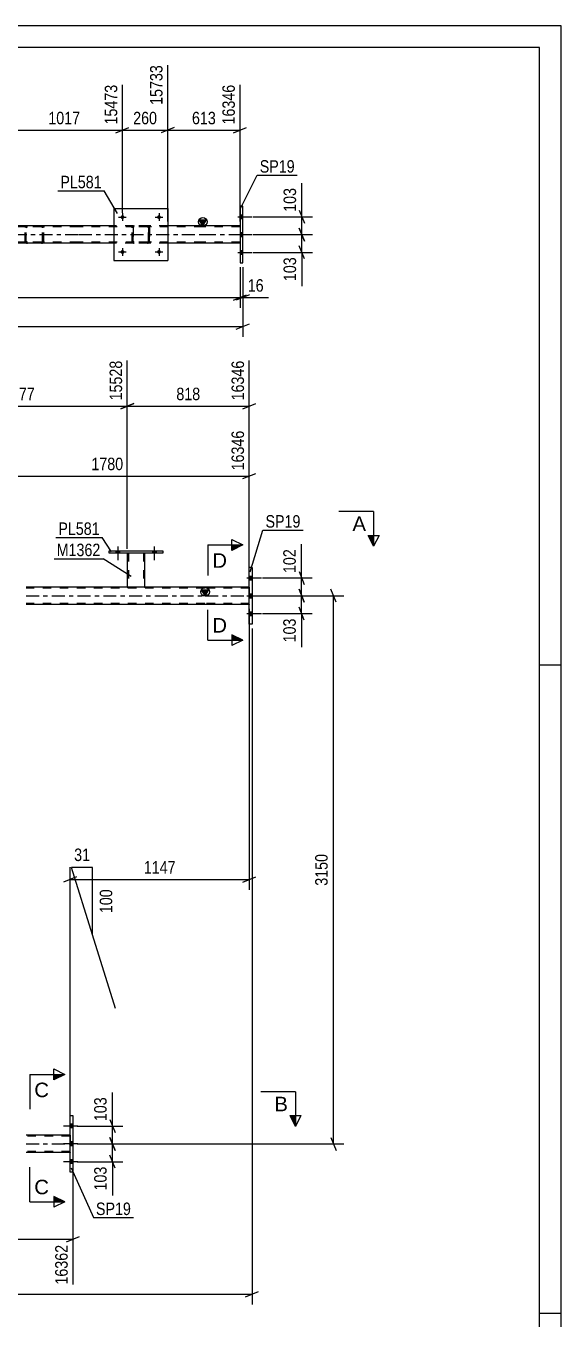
# Model space of a CAD drawing. Header units: millimetres. Extents: x 0 to 841, y 0 to 594.
# Drawn here: x 718 to 841, y 296.7 to 594 of the extents above; entities that cross this region are included whole.
import ezdxf

# ---------------------------------------------------------------- set-up
doc = ezdxf.new("R2010")
doc.units = ezdxf.units.MM
doc.linetypes.add('DXK_LINE_DOT2', pattern=[3.9198, 1.9599, -1.9599])
doc.linetypes.add('DXK_LINE_DOT3', pattern=[5.9187, 2.979, -0.9799, 0.9799, -0.9799])
doc.styles.add('Arial', font='ARIAL.TTF', dxfattribs={"height": 0.2})
doc.styles.add('Arial Narrow', font='ARIALN.TTF', dxfattribs={"height": 0.2})

# ---------------------------------------------------------------- blocks, each defined once
blk = doc.blocks.new('Unknown-318893565-1135')
at = {"color": 5, "linetype": 'Continuous'}
for p, q in [((841, 594), (0, 594)), ((841, 0), (841, 594)), ((836, 589), (5, 589)), ((836, 5), (836, 589)), ((841, 447), (836, 447)), ((841, 298), (836, 298))]:
    blk.add_line(p, q, dxfattribs=at)
blk = doc.blocks.new('Part-318893565-4783 - 4767')
at = {"color": 2, "linetype": 'Continuous'}
for p, q in [((767.86, 552.53), (767.22, 552.53)), ((767.22, 552.53), (767.22, 539.53)), ((767.86, 539.53), (767.86, 552.53)), ((767.22, 539.53), (767.86, 539.53))]:
    blk.add_line(p, q, dxfattribs=at)
blk = doc.blocks.new('Bolt-318893565-4908 - 4767')
at = {"linetype": 'Continuous'}
for points in [[(740.64, 542.03, -1), (739.76, 542.03, -1)], [(749.04, 542.03, -1), (748.16, 542.03, -1)]]:
    blk.add_hatch(color=1, dxfattribs=at).paths.add_polyline_path(points)
at = {"color": 1, "linetype": 'Continuous'}
for p, q in [((739.32, 542.03), (741.08, 542.03)), ((740.2, 542.91), (740.2, 541.15)), ((747.72, 542.03), (749.48, 542.03)), ((748.6, 542.91), (748.6, 541.15))]:
    blk.add_line(p, q, dxfattribs=at)
blk = doc.blocks.new('Part-318893565-4796 - 4767')
at = {"color": 7, "linetype": 'DXK_LINE_DOT2'}
for p, q in [((721.59, 548.03), (706.6, 548.03)), ((721.59, 547.79), (706.6, 547.79)), ((717.88, 547.72), (717.85, 547.55)), ((717.85, 544.51), (717.85, 547.55)), ((717.89, 547.73), (717.88, 547.72)), ((718.1, 547.55), (718.12, 547.64)), ((718.1, 544.51), (718.1, 547.55)), ((718.12, 547.64), (718.18, 547.72)), ((718.36, 548.03), (718.16, 547.99)), ((718.18, 547.72), (718.26, 547.77)), ((718.26, 547.77), (718.36, 547.79)), ((721.79, 547.99), (721.59, 548.03)), ((721.59, 547.79), (721.69, 547.77)), ((721.69, 547.77), (721.77, 547.72)), ((721.77, 547.72), (721.83, 547.64)), ((721.83, 547.64), (721.85, 547.55)), ((721.85, 544.51), (721.85, 547.55)), ((722.07, 547.72), (722.06, 547.73)), ((722.1, 547.55), (722.07, 547.72)), ((722.1, 544.51), (722.1, 547.55)), ((721.59, 544.27), (706.6, 544.27)), ((717.85, 544.51), (717.87, 544.42)), ((717.87, 544.42), (717.89, 544.33)), ((718.12, 544.42), (718.1, 544.51)), ((718.18, 544.34), (718.12, 544.42)), ((718.16, 544.07), (718.36, 544.03)), ((718.26, 544.29), (718.18, 544.34)), ((718.36, 544.27), (718.26, 544.29)), ((721.69, 544.29), (721.59, 544.27)), ((721.59, 544.03), (721.79, 544.07)), ((721.77, 544.34), (721.69, 544.29)), ((721.83, 544.42), (721.77, 544.34)), ((721.85, 544.51), (721.83, 544.42)), ((722.06, 544.33), (722.08, 544.42)), ((722.08, 544.42), (722.1, 544.51)), ((721.59, 544.03), (706.6, 544.03))]:
    blk.add_line(p, q, dxfattribs=at)
for centre, start, end in [((718.34, 547.53), 110.7583, 155.68), ((721.61, 547.53), 24.32, 69.2417), ((718.34, 544.53), 204.32, 249.2417), ((721.61, 544.53), 290.7583, 335.68)]:
    blk.add_arc(centre, 0.496, start, end, dxfattribs=at)
blk = doc.blocks.new('Part-318893565-4863 - 4767')
at = {"color": 2, "linetype": 'Continuous'}
for p, q in [((738.2, 552.03), (738.2, 540.03)), ((738.2, 552.03), (750.6, 552.03)), ((750.6, 552.03), (750.6, 540.03)), ((738.2, 540.03), (750.6, 540.03))]:
    blk.add_line(p, q, dxfattribs=at)
blk = doc.blocks.new('Bolt-318893565-4938 - 4767')
at = {"linetype": 'Continuous'}
for points in [[(767.86, 549.69), (767.86, 550.57), (767.22, 550.57), (767.22, 549.69)], [(767.86, 549.69), (767.86, 550.57), (767.22, 550.57), (767.22, 549.69)], [(767.86, 549.69), (767.86, 550.57), (767.22, 550.57), (767.22, 549.69)], [(767.86, 545.59), (767.86, 546.47), (767.22, 546.47), (767.22, 545.59)], [(767.86, 545.59), (767.86, 546.47), (767.22, 546.47), (767.22, 545.59)], [(767.86, 541.49), (767.86, 542.37), (767.22, 542.37), (767.22, 541.49)], [(767.86, 541.49), (767.86, 542.37), (767.22, 542.37), (767.22, 541.49)], [(767.86, 541.49), (767.86, 542.37), (767.22, 542.37), (767.22, 541.49)]]:
    blk.add_hatch(color=1, dxfattribs=at).paths.add_polyline_path(points)
at = {"color": 1, "linetype": 'Continuous'}
for p, q in [((766.7, 550.13), (770.02, 550.13)), ((766.7, 550.13), (770.02, 550.13)), ((766.7, 550.13), (770.02, 550.13)), ((767.22, 550.57), (767.86, 550.57)), ((767.22, 550.57), (767.86, 550.57)), ((767.22, 550.57), (767.86, 550.57)), ((767.22, 549.69), (767.86, 549.69)), ((767.22, 549.69), (767.86, 549.69)), ((767.22, 549.69), (767.86, 549.69)), ((766.7, 546.03), (770.02, 546.03)), ((766.7, 546.03), (770.02, 546.03)), ((767.22, 546.47), (767.86, 546.47)), ((767.22, 546.47), (767.86, 546.47)), ((767.22, 545.59), (767.86, 545.59)), ((767.22, 545.59), (767.86, 545.59)), ((766.7, 541.93), (770.02, 541.93)), ((766.7, 541.93), (770.02, 541.93)), ((766.7, 541.93), (770.02, 541.93)), ((767.22, 542.37), (767.86, 542.37)), ((767.22, 542.37), (767.86, 542.37)), ((767.22, 542.37), (767.86, 542.37)), ((767.22, 541.49), (767.86, 541.49)), ((767.22, 541.49), (767.86, 541.49)), ((767.22, 541.49), (767.86, 541.49))]:
    blk.add_line(p, q, dxfattribs=at)
blk = doc.blocks.new('Part-318893565-4858 - 4767')
at = {"color": 7, "linetype": 'DXK_LINE_DOT2'}
for p, q in [((742.4, 547.55), (742.44, 547.73)), ((742.44, 547.73), (742.4, 547.55)), ((742.4, 544.51), (742.4, 547.55)), ((742.4, 547.55), (742.4, 547.55)), ((742.4, 544.51), (742.4, 547.55)), ((742.64, 547.55), (742.66, 547.64)), ((742.66, 547.64), (742.64, 547.55)), ((742.64, 544.51), (742.64, 547.55)), ((742.64, 547.55), (742.64, 547.55)), ((742.64, 547.55), (742.64, 544.51)), ((742.66, 547.64), (742.71, 547.72)), ((742.71, 547.72), (742.66, 547.64)), ((742.7, 547.99), (742.88, 548.03)), ((742.88, 548.03), (742.7, 547.99)), ((742.79, 547.77), (742.71, 547.72)), ((742.88, 547.79), (742.79, 547.77)), ((745.92, 548.03), (742.88, 548.03)), ((745.92, 547.79), (742.88, 547.79)), ((745.92, 548.03), (746.11, 547.99)), ((746.11, 547.99), (745.92, 548.03)), ((746.02, 547.77), (745.92, 547.79)), ((746.02, 547.77), (746.09, 547.72)), ((746.09, 547.72), (746.14, 547.64)), ((746.14, 547.64), (746.09, 547.72)), ((746.14, 547.64), (746.16, 547.55)), ((746.16, 547.55), (746.14, 547.64)), ((746.16, 544.51), (746.16, 547.55)), ((746.16, 547.55), (746.16, 547.55)), ((746.16, 547.55), (746.16, 544.51)), ((746.37, 547.73), (746.4, 547.55)), ((746.4, 547.55), (746.37, 547.73)), ((746.4, 544.51), (746.4, 547.55)), ((746.4, 547.55), (746.4, 547.55)), ((746.4, 547.55), (746.4, 544.51)), ((742.4, 544.51), (742.4, 544.51)), ((742.44, 544.32), (742.4, 544.51)), ((742.4, 544.51), (742.44, 544.32)), ((742.64, 544.51), (742.64, 544.51)), ((742.66, 544.42), (742.64, 544.51)), ((742.64, 544.51), (742.66, 544.42)), ((742.71, 544.34), (742.66, 544.42)), ((742.66, 544.42), (742.71, 544.34)), ((742.88, 544.03), (742.7, 544.06)), ((742.7, 544.06), (742.88, 544.03)), ((742.79, 544.29), (742.71, 544.34)), ((742.88, 544.27), (742.79, 544.29)), ((745.92, 544.27), (742.88, 544.27)), ((746.02, 544.29), (745.92, 544.27)), ((746.11, 544.06), (745.92, 544.03)), ((745.92, 544.03), (746.11, 544.06)), ((746.09, 544.34), (746.02, 544.29)), ((746.14, 544.42), (746.09, 544.34)), ((746.09, 544.34), (746.14, 544.42)), ((746.16, 544.51), (746.14, 544.42)), ((746.14, 544.42), (746.16, 544.51)), ((746.16, 544.51), (746.16, 544.51)), ((746.4, 544.51), (746.37, 544.32)), ((746.37, 544.32), (746.4, 544.51)), ((746.4, 544.51), (746.4, 544.51)), ((745.92, 544.03), (742.88, 544.03))]:
    blk.add_line(p, q, dxfattribs=at)
at = {"color": 7, "linetype": 'DXK_LINE_DOT3'}
blk.add_line((744.4, 546.03), (744.4, 546.03), dxfattribs=at)
at = {"color": 7, "linetype": 'DXK_LINE_DOT2'}
for centre, start, end in [((742.88, 547.55), 112.5, 157.5), ((742.88, 547.55), 112.5, 157.5), ((745.92, 547.55), 22.5, 67.5), ((745.92, 547.55), 22.5, 67.5), ((742.88, 544.51), 202.5, 247.5), ((742.88, 544.51), 202.5, 247.5), ((745.92, 544.51), 292.5, 337.5), ((745.92, 544.51), 292.5, 337.5)]:
    blk.add_arc(centre, 0.48, start, end, dxfattribs=at)
blk = doc.blocks.new('Bolt-318893565-4909 - 4767')
at = {"linetype": 'Continuous'}
for points in [[(740.64, 550.03, -1), (739.76, 550.03, -1)], [(749.04, 550.03, -1), (748.16, 550.03, -1)]]:
    blk.add_hatch(color=1, dxfattribs=at).paths.add_polyline_path(points)
at = {"color": 1, "linetype": 'Continuous'}
for p, q in [((739.32, 550.03), (741.08, 550.03)), ((740.2, 550.91), (740.2, 549.15)), ((747.72, 550.03), (749.48, 550.03)), ((748.6, 550.91), (748.6, 549.15))]:
    blk.add_line(p, q, dxfattribs=at)
blk = doc.blocks.new('Part-318893565-4945 - 4767')
at = {"linetype": 'Continuous'}
blk.add_hatch(color=2, dxfattribs=at).paths.add_polyline_path([(758.66, 548.03), (757.86, 549.43), (759.46, 549.43)])
at = {"color": 7, "linetype": 'DXK_LINE_DOT2'}
for p, q in [((730.1, 547.79), (135.18, 547.79)), ((758.6, 547.79), (730.2, 547.79)), ((750.6, 548.03), (738.2, 548.03)), ((767.22, 547.79), (758.7, 547.79)), ((767.22, 548.03), (767.22, 544.03)), ((730.1, 544.27), (135.18, 544.27)), ((758.6, 544.27), (730.2, 544.27)), ((767.22, 544.27), (758.7, 544.27)), ((750.6, 544.03), (738.2, 544.03))]:
    blk.add_line(p, q, dxfattribs=at)
at = {"color": 2, "linetype": 'Continuous'}
for p, q in [((730.1, 548.03), (713.42, 548.03)), ((738.2, 548.03), (730.2, 548.03)), ((758.6, 548.03), (750.6, 548.03)), ((758.66, 548.03), (757.86, 549.43)), ((757.86, 549.43), (759.46, 549.43)), ((759.46, 549.43), (758.66, 548.03)), ((767.22, 548.03), (758.7, 548.03)), ((730.1, 544.03), (713.42, 544.03)), ((738.2, 544.03), (730.2, 544.03)), ((758.6, 544.03), (750.6, 544.03)), ((767.22, 544.03), (758.7, 544.03))]:
    blk.add_line(p, q, dxfattribs=at)
at = {"color": 7, "linetype": 'DXK_LINE_DOT3'}
for p, q in [((135.18, 546.03), (730.1, 546.03)), ((730.2, 546.03), (758.6, 546.03)), ((758.7, 546.03), (767.22, 546.03))]:
    blk.add_line(p, q, dxfattribs=at)
at = {"color": 2, "linetype": 'Continuous'}
blk.add_circle((758.66, 548.93), 1, dxfattribs=at)
blk = doc.blocks.new('Part-318893565-3401 - 3250')
at = {"color": 2, "linetype": 'Continuous'}
for p, q in [((741.31, 472.81), (741.31, 464.98)), ((745.31, 464.98), (745.31, 472.81)), ((745.3, 464.97), (741.32, 464.97))]:
    blk.add_line(p, q, dxfattribs=at)
at = {"color": 7, "linetype": 'DXK_LINE_DOT2'}
for p, q in [((745.31, 472.81), (741.31, 472.81)), ((741.31, 472.81), (741.31, 472.81)), ((741.31, 472.81), (741.31, 472.81)), ((741.55, 472.81), (741.55, 464.97)), ((745.07, 472.81), (745.07, 464.97)), ((745.31, 472.81), (745.31, 472.81)), ((745.31, 472.81), (745.31, 472.81)), ((741.31, 464.98), (741.31, 464.97)), ((741.31, 464.97), (741.32, 464.97)), ((741.32, 464.97), (741.31, 464.97)), ((745.01, 464.97), (745.05, 464.97)), ((745.01, 464.97), (745.05, 464.97)), ((745.05, 464.97), (745.07, 464.97)), ((745.05, 464.97), (745.07, 464.97)), ((745.31, 464.97), (745.27, 464.97)), ((745.3, 464.97), (745.31, 464.97)), ((745.31, 464.97), (745.31, 464.98)), ((745.31, 464.97), (745.31, 464.98))]:
    blk.add_line(p, q, dxfattribs=at)
blk = doc.blocks.new('Bolt-318893565-3428 - 3250')
at = {"linetype": 'Continuous'}
for points in [[(738.67, 472.81), (739.55, 472.81), (739.55, 473.29), (738.67, 473.29)], [(747.07, 472.81), (747.95, 472.81), (747.95, 473.29), (747.07, 473.29)]]:
    blk.add_hatch(color=1, dxfattribs=at).paths.add_polyline_path(points)
at = {"color": 1, "linetype": 'Continuous'}
for p, q in [((738.67, 473.29), (738.67, 472.81)), ((739.11, 474.29), (739.11, 471.17)), ((739.55, 473.29), (739.55, 472.81)), ((747.07, 473.29), (747.07, 472.81)), ((747.51, 474.29), (747.51, 471.17)), ((747.95, 473.29), (747.95, 472.81))]:
    blk.add_line(p, q, dxfattribs=at)
blk = doc.blocks.new('Bolt-318893565-3427 - 3250')
at = {"linetype": 'Continuous'}
for points in [[(738.67, 472.81), (739.55, 472.81), (739.55, 473.29), (738.67, 473.29)], [(747.07, 472.81), (747.95, 472.81), (747.95, 473.29), (747.07, 473.29)]]:
    blk.add_hatch(color=1, dxfattribs=at).paths.add_polyline_path(points)
at = {"color": 1, "linetype": 'Continuous'}
for p, q in [((738.67, 473.29), (738.67, 472.81)), ((739.11, 474.29), (739.11, 471.17)), ((739.55, 473.29), (739.55, 472.81)), ((747.07, 473.29), (747.07, 472.81)), ((747.51, 474.29), (747.51, 471.17)), ((747.95, 473.29), (747.95, 472.81))]:
    blk.add_line(p, q, dxfattribs=at)
blk = doc.blocks.new('Part-318893565-3406 - 3250')
at = {"color": 2, "linetype": 'Continuous'}
for p, q in [((737.11, 473.29), (749.51, 473.29)), ((737.11, 472.81), (737.11, 473.29)), ((749.51, 472.81), (737.11, 472.81)), ((749.51, 473.29), (749.51, 472.81))]:
    blk.add_line(p, q, dxfattribs=at)
blk = doc.blocks.new('Part-318893565-3443 - 3250')
at = {"color": 2, "linetype": 'Continuous'}
for p, q in [((728.17, 338.98), (718.05, 338.98)), ((728.17, 334.98), (718.05, 334.98))]:
    blk.add_line(p, q, dxfattribs=at)
at = {"color": 7, "linetype": 'DXK_LINE_DOT2'}
for p, q in [((728.17, 338.98), (728.17, 334.98)), ((728.17, 338.74), (718.05, 338.74)), ((728.17, 335.22), (718.05, 335.22))]:
    blk.add_line(p, q, dxfattribs=at)
at = {"color": 7, "linetype": 'DXK_LINE_DOT3'}
blk.add_line((718.05, 336.98), (728.17, 336.98), dxfattribs=at)
blk = doc.blocks.new('Part-318893565-3689 - 3250')
at = {"color": 2, "linetype": 'Continuous'}
for p, q in [((769.97, 469.48), (769.33, 469.48)), ((769.33, 456.48), (769.33, 469.48)), ((769.97, 469.48), (769.97, 456.48)), ((769.97, 456.48), (769.33, 456.48))]:
    blk.add_line(p, q, dxfattribs=at)
blk = doc.blocks.new('Part-318893565-3659 - 3250')
at = {"linetype": 'Continuous'}
blk.add_hatch(color=2, dxfattribs=at).paths.add_polyline_path([(759.17, 462.98), (758.37, 464.38), (759.97, 464.38)])
at = {"color": 2, "linetype": 'Continuous'}
for p, q in [((741.31, 464.98), (718.05, 464.98)), ((759.11, 464.98), (745.31, 464.98)), ((759.17, 462.98), (758.37, 464.38)), ((758.37, 464.38), (759.97, 464.38)), ((759.97, 464.38), (759.17, 462.98)), ((769.33, 464.98), (759.21, 464.98)), ((759.11, 460.98), (718.05, 460.98)), ((769.33, 460.98), (759.21, 460.98))]:
    blk.add_line(p, q, dxfattribs=at)
at = {"color": 7, "linetype": 'DXK_LINE_DOT2'}
for p, q in [((759.11, 464.74), (718.05, 464.74)), ((745.31, 464.98), (741.31, 464.98)), ((769.33, 464.74), (759.21, 464.74)), ((769.33, 464.98), (769.33, 460.98)), ((759.11, 461.22), (718.05, 461.22)), ((769.33, 461.22), (759.21, 461.22))]:
    blk.add_line(p, q, dxfattribs=at)
at = {"color": 7, "linetype": 'DXK_LINE_DOT3'}
for p, q in [((718.05, 462.98), (759.11, 462.98)), ((759.21, 462.98), (769.33, 462.98))]:
    blk.add_line(p, q, dxfattribs=at)
at = {"color": 2, "linetype": 'Continuous'}
blk.add_circle((759.17, 463.88), 1, dxfattribs=at)
blk = doc.blocks.new('Bolt-318893565-3544 - 3250')
at = {"linetype": 'Continuous'}
for points in [[(769.97, 466.64), (769.97, 467.52), (769.33, 467.52), (769.33, 466.64)], [(769.97, 466.64), (769.97, 467.52), (769.33, 467.52), (769.33, 466.64)], [(769.97, 466.64), (769.97, 467.52), (769.33, 467.52), (769.33, 466.64)], [(769.97, 462.54), (769.97, 463.42), (769.33, 463.42), (769.33, 462.54)], [(769.97, 462.54), (769.97, 463.42), (769.33, 463.42), (769.33, 462.54)], [(769.97, 458.44), (769.97, 459.32), (769.33, 459.32), (769.33, 458.44)], [(769.97, 458.44), (769.97, 459.32), (769.33, 459.32), (769.33, 458.44)], [(769.97, 458.44), (769.97, 459.32), (769.33, 459.32), (769.33, 458.44)]]:
    blk.add_hatch(color=1, dxfattribs=at).paths.add_polyline_path(points)
at = {"color": 1, "linetype": 'Continuous'}
for p, q in [((768.81, 467.08), (772.13, 467.08)), ((768.81, 467.08), (772.13, 467.08)), ((768.81, 467.08), (772.13, 467.08)), ((769.33, 467.52), (769.97, 467.52)), ((769.33, 467.52), (769.97, 467.52)), ((769.33, 467.52), (769.97, 467.52)), ((769.33, 466.64), (769.97, 466.64)), ((769.33, 466.64), (769.97, 466.64)), ((769.33, 466.64), (769.97, 466.64)), ((768.81, 462.98), (772.13, 462.98)), ((768.81, 462.98), (772.13, 462.98)), ((769.33, 463.42), (769.97, 463.42)), ((769.33, 463.42), (769.97, 463.42)), ((769.33, 462.54), (769.97, 462.54)), ((769.33, 462.54), (769.97, 462.54)), ((768.81, 458.88), (772.13, 458.88)), ((768.81, 458.88), (772.13, 458.88)), ((768.81, 458.88), (772.13, 458.88)), ((769.33, 459.32), (769.97, 459.32)), ((769.33, 459.32), (769.97, 459.32)), ((769.33, 459.32), (769.97, 459.32)), ((769.33, 458.44), (769.97, 458.44)), ((769.33, 458.44), (769.97, 458.44)), ((769.33, 458.44), (769.97, 458.44))]:
    blk.add_line(p, q, dxfattribs=at)
blk = doc.blocks.new('Bolt-318893565-3545 - 3250')
at = {"linetype": 'Continuous'}
for points in [[(728.17, 341.52), (728.17, 340.64), (728.81, 340.64), (728.81, 341.52)], [(728.17, 341.52), (728.17, 340.64), (728.81, 340.64), (728.81, 341.52)], [(728.17, 341.52), (728.17, 340.64), (728.81, 340.64), (728.81, 341.52)], [(728.17, 337.42), (728.17, 336.54), (728.81, 336.54), (728.81, 337.42)], [(728.17, 337.42), (728.17, 336.54), (728.81, 336.54), (728.81, 337.42)], [(728.17, 333.32), (728.17, 332.44), (728.81, 332.44), (728.81, 333.32)], [(728.17, 333.32), (728.17, 332.44), (728.81, 332.44), (728.81, 333.32)], [(728.17, 333.32), (728.17, 332.44), (728.81, 332.44), (728.81, 333.32)]]:
    blk.add_hatch(color=1, dxfattribs=at).paths.add_polyline_path(points)
at = {"color": 1, "linetype": 'Continuous'}
for p, q in [((729.97, 341.08), (726.65, 341.08)), ((729.97, 341.08), (726.65, 341.08)), ((729.97, 341.08), (726.65, 341.08)), ((728.81, 341.52), (728.17, 341.52)), ((728.81, 341.52), (728.17, 341.52)), ((728.81, 341.52), (728.17, 341.52)), ((728.81, 340.64), (728.17, 340.64)), ((728.81, 340.64), (728.17, 340.64)), ((728.81, 340.64), (728.17, 340.64)), ((729.97, 336.98), (726.65, 336.98)), ((729.97, 336.98), (726.65, 336.98)), ((728.81, 337.42), (728.17, 337.42)), ((728.81, 337.42), (728.17, 337.42)), ((728.81, 336.54), (728.17, 336.54)), ((728.81, 336.54), (728.17, 336.54)), ((728.81, 333.32), (728.17, 333.32)), ((728.81, 333.32), (728.17, 333.32)), ((728.81, 333.32), (728.17, 333.32)), ((729.97, 332.88), (726.65, 332.88)), ((729.97, 332.88), (726.65, 332.88)), ((729.97, 332.88), (726.65, 332.88)), ((728.81, 332.44), (728.17, 332.44)), ((728.81, 332.44), (728.17, 332.44)), ((728.81, 332.44), (728.17, 332.44))]:
    blk.add_line(p, q, dxfattribs=at)
blk = doc.blocks.new('Part-318893565-3694 - 3250')
at = {"color": 2, "linetype": 'Continuous'}
for p, q in [((728.17, 330.48), (728.17, 343.48)), ((728.17, 343.48), (728.81, 343.48)), ((728.81, 343.48), (728.81, 330.48)), ((728.81, 330.48), (728.17, 330.48))]:
    blk.add_line(p, q, dxfattribs=at)
blk = doc.blocks.new('StraightDimension-318893565-5009 - 4767')
at = {"color": 7, "linetype": 'Continuous'}
for p, q in [((767.22, 538.53), (767.22, 529.15)), ((135.18, 531.55), (767.22, 531.55)), ((765.72, 530.95), (768.72, 532.15))]:
    blk.add_line(p, q, dxfattribs=at)
blk = doc.blocks.new('StraightDimension-318893565-5019 - 4767')
at = {"color": 7, "linetype": 'Continuous'}
for p, q in [((767.22, 538.53), (767.22, 529.15)), ((767.86, 538.53), (767.86, 529.15)), ((765.72, 530.95), (768.72, 532.15)), ((769.36, 532.15), (766.36, 530.95)), ((767.22, 531.55), (767.86, 531.55))]:
    blk.add_line(p, q, dxfattribs=at)
at = {"color": 0}
blk.add_wipeout([(773.24, 532.3), (773.24, 536.5), (768.39, 536.5), (768.39, 532.3)], dxfattribs=at)
at = {"color": 7, "linetype": 'Continuous'}
blk.add_line((767.86, 531.55), (773.77, 531.55), dxfattribs=at)
blk.add_line((767.86, 531.55), (773.77, 531.55), dxfattribs=at)
at = {"color": 3, "style": 'Arial Narrow'}
blk.add_text('16', height=2.863, dxfattribs=at).set_placement((768.99, 532.9))
blk = doc.blocks.new('StraightDimension-318893565-5030 - 4767')
at = {"color": 7, "linetype": 'Continuous'}
for p, q in [((780.84, 547.53), (782.04, 544.53)), ((770.26, 546.03), (783.84, 546.03)), ((781.44, 541.93), (781.44, 546.03)), ((770.26, 541.93), (783.84, 541.93)), ((782.04, 540.43), (780.84, 543.43))]:
    blk.add_line(p, q, dxfattribs=at)
at = {"color": 0}
blk.add_wipeout([(780.69, 541.4), (776.49, 541.4), (776.49, 534.72), (780.69, 534.72)], dxfattribs=at)
at = {"color": 7, "linetype": 'Continuous'}
blk.add_line((781.44, 541.93), (781.44, 534.19), dxfattribs=at)
blk.add_line((781.44, 541.93), (781.44, 534.19), dxfattribs=at)
at = {"color": 3, "style": 'Arial Narrow'}
blk.add_text('103', height=2.863, rotation=90.0002, dxfattribs=at).set_placement((780.09, 535.32))
blk = doc.blocks.new('StraightDimension-318893565-5040 - 4767')
at = {"color": 7, "linetype": 'Continuous'}
for p, q in [((770.26, 550.13), (783.84, 550.13)), ((780.84, 551.63), (782.04, 548.63)), ((781.44, 546.03), (781.44, 550.13)), ((782.04, 544.53), (780.84, 547.53)), ((770.26, 546.03), (783.84, 546.03))]:
    blk.add_line(p, q, dxfattribs=at)
at = {"color": 0}
blk.add_wipeout([(780.69, 557.34), (776.49, 557.34), (776.49, 550.65), (780.69, 550.65)], dxfattribs=at)
at = {"color": 7, "linetype": 'Continuous'}
blk.add_line((781.44, 550.13), (781.44, 557.86), dxfattribs=at)
blk.add_line((781.44, 550.13), (781.44, 557.86), dxfattribs=at)
at = {"color": 3, "style": 'Arial Narrow'}
blk.add_text('103', height=2.863, rotation=90.0002, dxfattribs=at).set_placement((780.09, 551.25))
blk = doc.blocks.new('StraightDimension-318893565-5078 - 4767')
at = {"color": 7, "linetype": 'Continuous'}
for p, q in [((750.6, 549.03), (750.6, 584.97)), ((767.22, 549.03), (767.22, 580.47)), ((752.1, 570.63), (749.1, 569.43)), ((750.6, 570.03), (767.22, 570.03)), ((765.72, 569.43), (768.72, 570.63))]:
    blk.add_line(p, q, dxfattribs=at)
at = {"color": 0}
blk.add_wipeout([(762.26, 570.78), (762.26, 574.98), (755.57, 574.98), (755.57, 570.78)], dxfattribs=at)
at = {"color": 0, "linetype": 'Continuous'}
blk.add_wipeout([(766.62, 581.07), (762.42, 581.07), (762.42, 570.73), (766.62, 570.73)], dxfattribs=at)
at = {"color": 3, "linetype": 'Continuous', "style": 'Arial Narrow'}
blk.add_text('16346', height=2.863, rotation=90.0002, dxfattribs=at).set_placement((766.02, 571.33))
at = {"color": 3, "style": 'Arial Narrow'}
blk.add_text('613', height=2.863, dxfattribs=at).set_placement((756.17, 571.38))
blk = doc.blocks.new('StraightDimension-318893565-5089 - 4767')
at = {"color": 7, "linetype": 'Continuous'}
for p, q in [((750.6, 549.03), (750.6, 584.97)), ((740.2, 551.03), (740.2, 580.47)), ((738.7, 569.43), (741.7, 570.63)), ((740.2, 570.03), (750.6, 570.03)), ((752.1, 570.63), (749.1, 569.43))]:
    blk.add_line(p, q, dxfattribs=at)
at = {"color": 0}
blk.add_wipeout([(748.75, 570.78), (748.75, 574.98), (742.06, 574.98), (742.06, 570.78)], dxfattribs=at)
at = {"color": 0, "linetype": 'Continuous'}
blk.add_wipeout([(750, 585.57), (745.8, 585.57), (745.8, 575.23), (750, 575.23)], dxfattribs=at)
at = {"color": 3, "linetype": 'Continuous', "style": 'Arial Narrow'}
blk.add_text('15733', height=2.863, rotation=90.0002, dxfattribs=at).set_placement((749.4, 575.83))
at = {"color": 3, "style": 'Arial Narrow'}
blk.add_text('260', height=2.863, dxfattribs=at).set_placement((742.66, 571.38))
blk = doc.blocks.new('StraightDimension-318893565-5105 - 4767')
at = {"color": 7, "linetype": 'Continuous'}
for p, q in [((713.42, 549.03), (713.42, 584.97)), ((740.2, 551.03), (740.2, 580.47)), ((714.92, 570.63), (711.92, 569.43)), ((713.42, 570.03), (740.2, 570.03)), ((738.7, 569.43), (741.7, 570.63))]:
    blk.add_line(p, q, dxfattribs=at)
at = {"color": 0, "linetype": 'Continuous'}
blk.add_wipeout([(739.6, 581.07), (735.4, 581.07), (735.4, 570.73), (739.6, 570.73)], dxfattribs=at)
at = {"color": 0}
blk.add_wipeout([(731.07, 570.78), (731.07, 574.98), (722.56, 574.98), (722.56, 570.78)], dxfattribs=at)
at = {"color": 3, "linetype": 'Continuous', "style": 'Arial Narrow'}
blk.add_text('15473', height=2.863, rotation=90.0002, dxfattribs=at).set_placement((739, 571.33))
at = {"color": 3, "style": 'Arial Narrow'}
blk.add_text('1017', height=2.863, dxfattribs=at).set_placement((723.16, 571.38))
blk = doc.blocks.new('StraightDimension-318893565-5585 - 4767')
at = {"color": 7, "linetype": 'Continuous'}
for p, q in [((767.86, 538.53), (767.86, 522.51)), ((134.54, 524.91), (767.86, 524.91)), ((766.36, 524.31), (769.36, 525.51))]:
    blk.add_line(p, q, dxfattribs=at)
blk = doc.blocks.new('StraightDimension-318893565-10381 - 3250')
at = {"color": 7, "linetype": 'Continuous'}
for p, q in [((780.77, 464.48), (781.97, 461.48)), ((771.94, 462.98), (783.77, 462.98)), ((781.37, 458.88), (781.37, 462.98)), ((772.37, 458.88), (783.77, 458.88)), ((781.97, 457.38), (780.77, 460.38))]:
    blk.add_line(p, q, dxfattribs=at)
at = {"color": 0}
blk.add_wipeout([(780.62, 458.36), (776.42, 458.36), (776.42, 451.67), (780.62, 451.67)], dxfattribs=at)
at = {"color": 7, "linetype": 'Continuous'}
blk.add_line((781.37, 458.88), (781.37, 451.15), dxfattribs=at)
blk.add_line((781.37, 458.88), (781.37, 451.15), dxfattribs=at)
at = {"color": 3, "style": 'Arial Narrow'}
blk.add_text('103', height=2.863, rotation=90.0002, dxfattribs=at).set_placement((780.02, 452.27))
blk = doc.blocks.new('StraightDimension-318893565-4237 - 3250')
at = {"color": 7, "linetype": 'Continuous'}
for p, q in [((728.81, 342.48), (728.81, 304.64)), ((663.95, 337.98), (663.95, 304.64)), ((665.45, 315.68), (662.45, 314.48)), ((727.31, 314.48), (730.31, 315.68)), ((663.95, 315.08), (728.81, 315.08))]:
    blk.add_line(p, q, dxfattribs=at)
at = {"color": 0}
blk.add_wipeout([(700.64, 315.83), (700.64, 320.03), (692.13, 320.03), (692.13, 315.83)], dxfattribs=at)
at = {"color": 0, "linetype": 'Continuous'}
blk.add_wipeout([(728.21, 314.38), (724.01, 314.38), (724.01, 304.04), (728.21, 304.04)], dxfattribs=at)
at = {"color": 3, "style": 'Arial Narrow'}
blk.add_text('1653', height=2.863, dxfattribs=at).set_placement((692.73, 316.43))
at = {"color": 3, "linetype": 'Continuous', "style": 'Arial Narrow'}
blk.add_text('16362', height=2.863, rotation=90.0002, dxfattribs=at).set_placement((727.61, 304.64))
blk = doc.blocks.new('StraightDimension-318893565-4371 - 3250')
at = {"color": 7, "linetype": 'Continuous'}
for p, q in [((691.47, 473.82), (691.47, 517.04)), ((741.31, 473.81), (741.31, 517.04)), ((692.97, 507.2), (689.97, 506)), ((691.47, 506.6), (741.31, 506.6)), ((739.81, 506), (742.81, 507.2))]:
    blk.add_line(p, q, dxfattribs=at)
at = {"color": 0, "linetype": 'Continuous'}
blk.add_wipeout([(740.71, 517.64), (736.51, 517.64), (736.51, 507.3), (740.71, 507.3)], dxfattribs=at)
at = {"color": 0}
blk.add_wipeout([(720.65, 507.35), (720.65, 511.55), (712.14, 511.55), (712.14, 507.35)], dxfattribs=at)
at = {"color": 3, "linetype": 'Continuous', "style": 'Arial Narrow'}
blk.add_text('15528', height=2.863, rotation=90.0002, dxfattribs=at).set_placement((740.11, 507.9))
at = {"color": 3, "style": 'Arial Narrow'}
blk.add_text('1277', height=2.863, dxfattribs=at).set_placement((712.74, 507.95))
blk = doc.blocks.new('StraightDimension-318893565-4361 - 3250')
at = {"color": 7, "linetype": 'Continuous'}
for p, q in [((741.31, 473.81), (741.31, 517.04)), ((769.33, 465.98), (769.33, 517.04)), ((742.81, 507.2), (739.81, 506)), ((741.31, 506.6), (769.33, 506.6)), ((767.83, 506), (770.83, 507.2))]:
    blk.add_line(p, q, dxfattribs=at)
at = {"color": 0, "linetype": 'Continuous'}
blk.add_wipeout([(768.73, 517.64), (764.53, 517.64), (764.53, 507.3), (768.73, 507.3)], dxfattribs=at)
at = {"color": 0}
blk.add_wipeout([(758.66, 507.35), (758.66, 511.55), (751.98, 511.55), (751.98, 507.35)], dxfattribs=at)
at = {"color": 3, "linetype": 'Continuous', "style": 'Arial Narrow'}
blk.add_text('16346', height=2.863, rotation=90.0002, dxfattribs=at).set_placement((768.13, 507.9))
at = {"color": 3, "style": 'Arial Narrow'}
blk.add_text('818', height=2.863, dxfattribs=at).set_placement((752.58, 507.95))
blk = doc.blocks.new('StraightDimension-318893565-4266 - 3250')
at = {"color": 7, "linetype": 'Continuous'}
for p, q in [((789.3, 461.48), (788.1, 464.48)), ((770.97, 462.98), (791.1, 462.98)), ((788.7, 336.98), (788.7, 462.98)), ((729.81, 336.98), (791.1, 336.98)), ((788.1, 338.48), (789.3, 335.48))]:
    blk.add_line(p, q, dxfattribs=at)
at = {"color": 0}
blk.add_wipeout([(787.95, 404.24), (783.75, 404.24), (783.75, 395.73), (787.95, 395.73)], dxfattribs=at)
at = {"color": 3, "style": 'Arial Narrow'}
blk.add_text('3150', height=2.863, rotation=90.0002, dxfattribs=at).set_placement((787.35, 396.33))
blk = doc.blocks.new('StraightDimension-318893565-4330 - 3250')
at = {"color": 7, "linetype": 'Continuous'}
for p, q in [((729.81, 336.98), (740.31, 336.98)), ((737.31, 338.48), (738.51, 335.48)), ((737.91, 332.88), (737.91, 336.98)), ((738.51, 331.38), (737.31, 334.38)), ((729.81, 332.88), (740.31, 332.88))]:
    blk.add_line(p, q, dxfattribs=at)
at = {"color": 0}
blk.add_wipeout([(737.16, 332.36), (732.96, 332.36), (732.96, 325.67), (737.16, 325.67)], dxfattribs=at)
at = {"color": 7, "linetype": 'Continuous'}
blk.add_line((737.91, 332.88), (737.91, 325.15), dxfattribs=at)
blk.add_line((737.91, 332.88), (737.91, 325.15), dxfattribs=at)
at = {"color": 3, "style": 'Arial Narrow'}
blk.add_text('103', height=2.863, rotation=90.0002, dxfattribs=at).set_placement((736.56, 326.27))
blk = doc.blocks.new('StraightDimension-318893565-10685 - 3250')
at = {"color": 7, "linetype": 'Continuous'}
for p, q in [((704.1, 461.98), (704.1, 500.95)), ((769.33, 465.74), (769.33, 500.95)), ((705.6, 491.11), (702.6, 489.91)), ((767.83, 489.91), (770.83, 491.11)), ((704.1, 490.51), (769.33, 490.51))]:
    blk.add_line(p, q, dxfattribs=at)
at = {"color": 0, "linetype": 'Continuous'}
blk.add_wipeout([(768.73, 501.55), (764.53, 501.55), (764.53, 491.21), (768.73, 491.21)], dxfattribs=at)
at = {"color": 0}
blk.add_wipeout([(740.97, 491.26), (740.97, 495.46), (732.46, 495.46), (732.46, 491.26)], dxfattribs=at)
at = {"color": 3, "linetype": 'Continuous', "style": 'Arial Narrow'}
blk.add_text('16346', height=2.863, rotation=90.0002, dxfattribs=at).set_placement((768.13, 491.81))
at = {"color": 3, "style": 'Arial Narrow'}
blk.add_text('1780', height=2.863, dxfattribs=at).set_placement((733.06, 491.86))
blk = doc.blocks.new('StraightDimension-318893565-3990 - 3250')
at = {"color": 7, "linetype": 'Continuous'}
for p, q in [((769.97, 455.48), (769.97, 300.04)), ((99.17, 302.44), (769.97, 302.44)), ((768.47, 301.84), (771.47, 303.04))]:
    blk.add_line(p, q, dxfattribs=at)
blk = doc.blocks.new('StraightDimension-318893565-4338 - 3250')
at = {"color": 7, "linetype": 'Continuous'}
for p, q in [((737.31, 342.58), (738.51, 339.58)), ((729.81, 341.08), (740.31, 341.08)), ((737.91, 336.98), (737.91, 341.08)), ((729.81, 336.98), (740.31, 336.98)), ((738.51, 335.48), (737.31, 338.48))]:
    blk.add_line(p, q, dxfattribs=at)
at = {"color": 0}
blk.add_wipeout([(737.16, 348.29), (732.96, 348.29), (732.96, 341.61), (737.16, 341.61)], dxfattribs=at)
at = {"color": 7, "linetype": 'Continuous'}
blk.add_line((737.91, 341.08), (737.91, 348.82), dxfattribs=at)
blk.add_line((737.91, 341.08), (737.91, 348.82), dxfattribs=at)
at = {"color": 3, "style": 'Arial Narrow'}
blk.add_text('103', height=2.863, rotation=90.0002, dxfattribs=at).set_placement((736.56, 342.21))
blk = doc.blocks.new('StraightDimension-318893565-4276 - 3250')
at = {"color": 7, "linetype": 'Continuous'}
for p, q in [((769.33, 459.98), (769.33, 395.37)), ((728.17, 339.98), (728.17, 400.62)), ((729.67, 398.37), (726.67, 397.17)), ((728.17, 397.77), (769.33, 397.77)), ((767.83, 397.17), (770.83, 398.37))]:
    blk.add_line(p, q, dxfattribs=at)
at = {"color": 0}
blk.add_wipeout([(753.01, 398.52), (753.01, 402.72), (744.5, 402.72), (744.5, 398.52)], dxfattribs=at)
at = {"color": 3, "style": 'Arial Narrow'}
blk.add_text('1147', height=2.863, dxfattribs=at).set_placement((745.1, 399.12))
blk = doc.blocks.new('StraightDimension-318893565-10380 - 3250')
at = {"color": 7, "linetype": 'Continuous'}
for p, q in [((772.37, 467.08), (783.77, 467.08)), ((780.77, 468.58), (781.97, 465.58)), ((781.37, 462.98), (781.37, 467.08)), ((781.97, 461.48), (780.77, 464.48)), ((771.94, 462.98), (783.77, 462.98))]:
    blk.add_line(p, q, dxfattribs=at)
at = {"color": 0}
blk.add_wipeout([(780.62, 474.29), (776.42, 474.29), (776.42, 467.61), (780.62, 467.61)], dxfattribs=at)
at = {"color": 7, "linetype": 'Continuous'}
blk.add_line((781.37, 467.08), (781.37, 474.82), dxfattribs=at)
blk.add_line((781.37, 467.08), (781.37, 474.82), dxfattribs=at)
at = {"color": 3, "style": 'Arial Narrow'}
blk.add_text('102', height=2.863, rotation=90.0002, dxfattribs=at).set_placement((780.02, 468.21))
blk = doc.blocks.new('AngleDimension-318893565-11205 - 3250')
at = {"color": 7, "linetype": 'Continuous'}
for p, q in [((733.34, 400.51), (728.52, 400.51)), ((733.34, 385.04), (728.52, 400.51)), ((733.34, 385.04), (733.34, 400.51)), ((738.62, 368.11), (733.34, 385.04))]:
    blk.add_line(p, q, dxfattribs=at)
at = {"color": 0}
for points in [[(733.36, 401.41), (733.36, 405.61), (728.5, 405.61), (728.5, 401.41)], [(738.44, 396.12), (734.24, 396.12), (734.24, 389.43), (738.44, 389.43)]]:
    blk.add_wipeout(points, dxfattribs=at)
at = {"color": 3, "style": 'Arial Narrow'}
blk.add_text('31', height=2.863, dxfattribs=at).set_placement((729.1, 402.01))
blk.add_text('100', height=2.863, rotation=90.0002, dxfattribs=at).set_placement((737.84, 390.03))
blk = doc.blocks.new('Mark-318893565-4779 - 4767')
at = {"color": 0}
blk.add_wipeout([(779.78, 560.26), (779.78, 563.26), (771.74, 563.26), (771.74, 560.26)], dxfattribs=at)
blk.add_wipeout([(779.78, 560.26), (779.78, 563.26), (771.74, 563.26), (771.74, 560.26)], dxfattribs=at)
at = {"color": 30, "linetype": 'Continuous'}
for p, q in [((767.37, 552.19), (771.14, 559.66)), ((771.14, 559.66), (780.38, 559.66))]:
    blk.add_line(p, q, dxfattribs=at)
at = {"color": 3, "style": 'Arial Narrow'}
blk.add_text('SP19', height=2.863, dxfattribs=at).set_placement((771.74, 560.26))
blk = doc.blocks.new('Mark-318893565-4859 - 4767')
at = {"color": 0}
blk.add_wipeout([(735.43, 556.67), (735.43, 559.67), (725.93, 559.67), (725.93, 556.67)], dxfattribs=at)
blk.add_wipeout([(735.43, 556.67), (735.43, 559.67), (725.93, 559.67), (725.93, 556.67)], dxfattribs=at)
at = {"color": 30, "linetype": 'Continuous'}
for p in [(725.33, 556.07), (739.03, 550.88)]:
    blk.add_line(p, (736.03, 556.07), dxfattribs=at)
at = {"color": 3, "style": 'Arial Narrow'}
blk.add_text('PL581', height=2.863, dxfattribs=at).set_placement((725.93, 556.67))
blk = doc.blocks.new('Mark-318893565-3397 - 3250')
at = {"color": 0}
blk.add_wipeout([(735.13, 472.1), (735.13, 475.1), (725.08, 475.1), (725.08, 472.1)], dxfattribs=at)
blk.add_wipeout([(735.13, 472.1), (735.13, 475.1), (725.08, 475.1), (725.08, 472.1)], dxfattribs=at)
at = {"color": 30, "linetype": 'Continuous'}
for p in [(724.48, 471.5), (742.17, 467.38)]:
    blk.add_line(p, (735.73, 471.5), dxfattribs=at)
at = {"color": 3, "style": 'Arial Narrow'}
blk.add_text('M1362', height=2.863, dxfattribs=at).set_placement((725.08, 472.1))
blk = doc.blocks.new('Mark-318893565-3402 - 3250')
at = {"color": 0}
blk.add_wipeout([(734.97, 476.98), (734.97, 479.98), (725.47, 479.98), (725.47, 476.98)], dxfattribs=at)
blk.add_wipeout([(734.97, 476.98), (734.97, 479.98), (725.47, 479.98), (725.47, 476.98)], dxfattribs=at)
at = {"color": 30, "linetype": 'Continuous'}
for p in [(724.87, 476.38), (737.65, 473.1)]:
    blk.add_line(p, (735.57, 476.38), dxfattribs=at)
at = {"color": 3, "style": 'Arial Narrow'}
blk.add_text('PL581', height=2.863, dxfattribs=at).set_placement((725.47, 476.98))
blk = doc.blocks.new('SectionMark-318893565-4683 - 3250')
at = {"color": 6, "linetype": 'Continuous'}
for p in [(779.97, 348.98), (781.22, 343.48)]:
    blk.add_line(p, (779.97, 340.98), dxfattribs=at)
at = {"color": 0, "linetype": 'Continuous'}
blk.add_wipeout([(778.22, 344.48), (778.22, 347.98), (775.11, 347.98), (775.11, 344.48)], dxfattribs=at)
at = {"linetype": 'Continuous'}
blk.add_hatch(color=6, dxfattribs=at).paths.add_polyline_path([(778.72, 343.48), (779.97, 343.48), (779.97, 340.98)])
at = {"color": 6, "linetype": 'Continuous'}
for p, q in [((779.97, 348.98), (771.97, 348.98)), ((778.72, 343.48), (781.22, 343.48)), ((779.97, 340.98), (778.72, 343.48))]:
    blk.add_line(p, q, dxfattribs=at)
at = {"color": 3, "linetype": 'Continuous', "style": 'Arial'}
blk.add_text('B', height=3.34, dxfattribs=at).set_placement((775.11, 344.48))
blk = doc.blocks.new('Mark-318893565-3685 - 3250')
at = {"color": 0}
blk.add_wipeout([(781.11, 478.66), (781.11, 481.66), (773.07, 481.66), (773.07, 478.66)], dxfattribs=at)
blk.add_wipeout([(781.11, 478.66), (781.11, 481.66), (773.07, 481.66), (773.07, 478.66)], dxfattribs=at)
at = {"color": 30, "linetype": 'Continuous'}
for p, q in [((769.58, 468.51), (772.47, 478.06)), ((772.47, 478.06), (781.71, 478.06))]:
    blk.add_line(p, q, dxfattribs=at)
at = {"color": 3, "style": 'Arial Narrow'}
blk.add_text('SP19', height=2.863, dxfattribs=at).set_placement((773.07, 478.66))
blk = doc.blocks.new('SectionMark-318893565-4679 - 3250')
at = {"color": 6, "linetype": 'Continuous'}
for p, q in [((724.44, 354.22), (726.94, 352.97)), ((718.94, 352.97), (726.94, 352.97)), ((718.94, 323.65), (726.94, 323.65)), ((726.94, 323.65), (724.44, 322.4))]:
    blk.add_line(p, q, dxfattribs=at)
at = {"color": 0, "linetype": 'Continuous'}
for points in [[(723.31, 347.72), (723.31, 351.22), (719.94, 351.22), (719.94, 347.72)], [(723.31, 325.4), (723.31, 328.9), (719.94, 328.9), (719.94, 325.4)]]:
    blk.add_wipeout(points, dxfattribs=at)
at = {"linetype": 'Continuous'}
for points in [[(724.44, 351.72), (724.44, 352.97), (726.94, 352.97)], [(724.44, 323.65), (724.44, 324.9), (726.94, 323.65)]]:
    blk.add_hatch(color=6, dxfattribs=at).paths.add_polyline_path(points)
at = {"color": 6, "linetype": 'Continuous'}
for p, q in [((724.44, 351.72), (724.44, 354.22)), ((718.94, 352.97), (718.94, 344.97)), ((726.94, 352.97), (724.44, 351.72)), ((718.94, 323.65), (718.94, 331.65)), ((726.94, 323.65), (724.44, 324.9)), ((724.44, 324.9), (724.44, 322.4))]:
    blk.add_line(p, q, dxfattribs=at)
at = {"color": 3, "linetype": 'Continuous', "style": 'Arial'}
for p in [(719.94, 347.72), (719.94, 325.4)]:
    blk.add_text('C', height=3.34, dxfattribs=at).set_placement(p)
blk = doc.blocks.new('SectionMark-318893565-4675 - 3250')
at = {"color": 6, "linetype": 'Continuous'}
for p, q in [((765.35, 475.92), (767.85, 474.67)), ((759.85, 474.67), (767.85, 474.67)), ((759.85, 452.77), (767.85, 452.77)), ((767.85, 452.77), (765.35, 451.52))]:
    blk.add_line(p, q, dxfattribs=at)
at = {"color": 0, "linetype": 'Continuous'}
for points in [[(764.22, 469.42), (764.22, 472.92), (760.85, 472.92), (760.85, 469.42)], [(764.22, 454.52), (764.22, 458.02), (760.85, 458.02), (760.85, 454.52)]]:
    blk.add_wipeout(points, dxfattribs=at)
at = {"linetype": 'Continuous'}
for points in [[(765.35, 473.42), (765.35, 474.67), (767.85, 474.67)], [(765.35, 452.77), (765.35, 454.02), (767.85, 452.77)]]:
    blk.add_hatch(color=6, dxfattribs=at).paths.add_polyline_path(points)
at = {"color": 6, "linetype": 'Continuous'}
for p, q in [((765.35, 473.42), (765.35, 475.92)), ((759.85, 474.67), (759.85, 467.67)), ((767.85, 474.67), (765.35, 473.42)), ((759.85, 452.77), (759.85, 459.77)), ((767.85, 452.77), (765.35, 454.02)), ((765.35, 454.02), (765.35, 451.52))]:
    blk.add_line(p, q, dxfattribs=at)
at = {"color": 3, "linetype": 'Continuous', "style": 'Arial'}
for p in [(760.85, 469.42), (760.85, 454.52)]:
    blk.add_text('D', height=3.34, dxfattribs=at).set_placement(p)
blk = doc.blocks.new('Mark-318893565-3690 - 3250')
at = {"color": 0}
blk.add_wipeout([(742.15, 320.63), (742.15, 323.63), (734.11, 323.63), (734.11, 320.63)], dxfattribs=at)
blk.add_wipeout([(742.15, 320.63), (742.15, 323.63), (734.11, 323.63), (734.11, 320.63)], dxfattribs=at)
at = {"color": 30, "linetype": 'Continuous'}
for p, q in [((728.44, 331.5), (733.51, 320.03)), ((733.51, 320.03), (742.75, 320.03))]:
    blk.add_line(p, q, dxfattribs=at)
at = {"color": 3, "style": 'Arial Narrow'}
blk.add_text('SP19', height=2.863, dxfattribs=at).set_placement((734.11, 320.63))
blk = doc.blocks.new('SectionMark-318893565-4677 - 3250')
at = {"color": 6, "linetype": 'Continuous'}
for p in [(797.91, 482.38), (799.16, 476.88)]:
    blk.add_line(p, (797.91, 474.38), dxfattribs=at)
at = {"color": 0, "linetype": 'Continuous'}
blk.add_wipeout([(796.16, 477.88), (796.16, 481.38), (793.05, 481.38), (793.05, 477.88)], dxfattribs=at)
at = {"linetype": 'Continuous'}
blk.add_hatch(color=6, dxfattribs=at).paths.add_polyline_path([(796.66, 476.88), (797.91, 476.88), (797.91, 474.38)])
at = {"color": 6, "linetype": 'Continuous'}
for p, q in [((797.91, 482.38), (789.91, 482.38)), ((796.66, 476.88), (799.16, 476.88)), ((797.91, 474.38), (796.66, 476.88))]:
    blk.add_line(p, q, dxfattribs=at)
at = {"color": 3, "linetype": 'Continuous', "style": 'Arial'}
blk.add_text('A', height=3.34, dxfattribs=at).set_placement((793.05, 477.88))

msp = doc.modelspace()

# ---------------------------------------------------------------- block references
for name in ['Unknown-318893565-1135', 'Part-318893565-4863 - 4767', 'Bolt-318893565-4909 - 4767', 'Bolt-318893565-4938 - 4767', 'Part-318893565-4783 - 4767', 'Part-318893565-4945 - 4767', 'Part-318893565-4796 - 4767', 'Part-318893565-4858 - 4767', 'Bolt-318893565-4908 - 4767', 'Part-318893565-3406 - 3250', 'Bolt-318893565-3428 - 3250', 'Bolt-318893565-3427 - 3250', 'Part-318893565-3401 - 3250', 'Bolt-318893565-3544 - 3250', 'Part-318893565-3689 - 3250', 'Part-318893565-3659 - 3250', 'Part-318893565-3694 - 3250', 'Part-318893565-3443 - 3250', 'Bolt-318893565-3545 - 3250']:
    msp.add_blockref(name, (0, 0))

# ---------------------------------------------------------------- next in the draw order: block references
for name in ['StraightDimension-318893565-5078 - 4767', 'StraightDimension-318893565-5009 - 4767', 'StraightDimension-318893565-4371 - 3250', 'StraightDimension-318893565-10381 - 3250', 'StraightDimension-318893565-4237 - 3250']:
    msp.add_blockref(name, (0, 0))

# ---------------------------------------------------------------- next in the draw order: block references
for name in ['StraightDimension-318893565-5089 - 4767', 'StraightDimension-318893565-5019 - 4767', 'StraightDimension-318893565-4361 - 3250', 'StraightDimension-318893565-4266 - 3250']:
    msp.add_blockref(name, (0, 0))

# ---------------------------------------------------------------- next in the draw order: block references
for name in ['StraightDimension-318893565-5105 - 4767', 'StraightDimension-318893565-5030 - 4767', 'StraightDimension-318893565-10685 - 3250', 'StraightDimension-318893565-4330 - 3250']:
    msp.add_blockref(name, (0, 0))

# ---------------------------------------------------------------- next in the draw order: block references
for name in ['Mark-318893565-4859 - 4767', 'StraightDimension-318893565-5040 - 4767', 'StraightDimension-318893565-5585 - 4767', 'Mark-318893565-3397 - 3250', 'StraightDimension-318893565-10380 - 3250', 'StraightDimension-318893565-3990 - 3250']:
    msp.add_blockref(name, (0, 0))

# ---------------------------------------------------------------- next in the draw order: block references
for name in ['Mark-318893565-4779 - 4767', 'Mark-318893565-3685 - 3250', 'Mark-318893565-3402 - 3250', 'StraightDimension-318893565-4338 - 3250', 'Mark-318893565-3690 - 3250']:
    msp.add_blockref(name, (0, 0))

# ---------------------------------------------------------------- next in the draw order: block references
msp.add_blockref('StraightDimension-318893565-4276 - 3250', (0, 0))

# ---------------------------------------------------------------- next in the draw order: block references
for name in ['SectionMark-318893565-4675 - 3250', 'AngleDimension-318893565-11205 - 3250', 'SectionMark-318893565-4683 - 3250']:
    msp.add_blockref(name, (0, 0))

# ---------------------------------------------------------------- next in the draw order: block references
for name in ['SectionMark-318893565-4677 - 3250', 'SectionMark-318893565-4679 - 3250']:
    msp.add_blockref(name, (0, 0))

doc.saveas('drawing.dxf')
